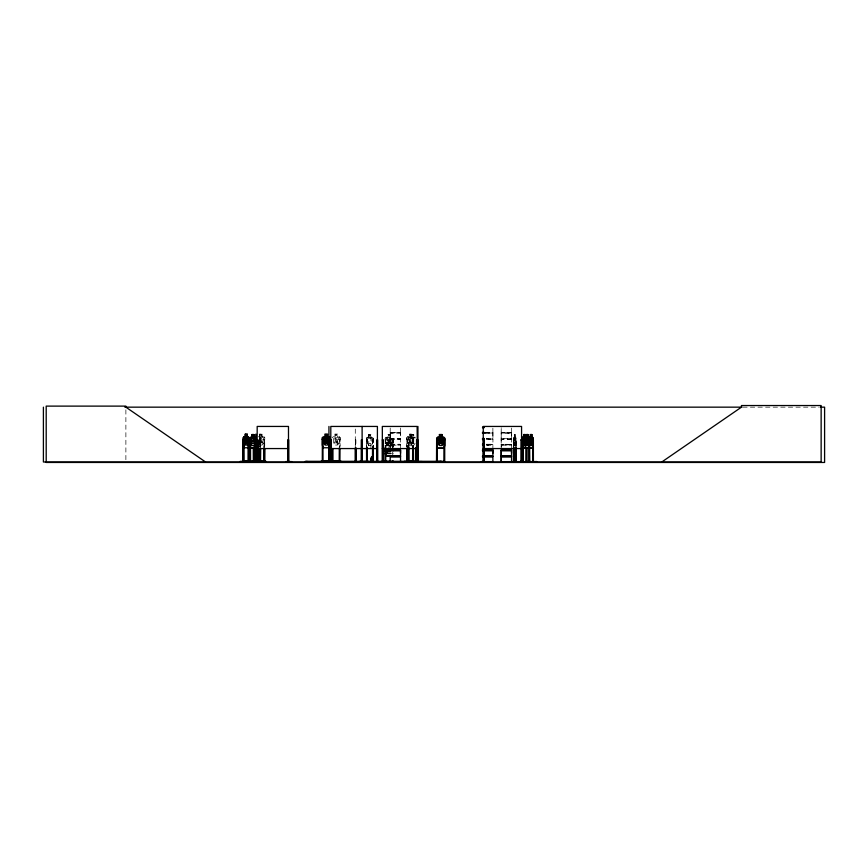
<?xml version="1.0" encoding="UTF-8"?>
<svg xmlns="http://www.w3.org/2000/svg" width="868" height="868" viewBox="0 0 868 868"><rect width="100%" height="100%" fill="white"/><g stroke="black" fill="none" stroke-linecap="round" stroke-linejoin="round"><path stroke-width="0.65" stroke-dasharray="4.34 3.25" d="M390.199 435.91L390.199 438.481L390.177 433.219L400.658 432.861L390.188 432.351L390.177 433.186M400.528 435.91L400.528 433.284L400.615 439.121L390.101 439.121L390.199 447.443M492.872 435.91L492.894 432.503M511.534 435.91L511.545 432.405L501.205 432.351L501.205 428.673M390.199 432.373L390.199 427.75M400.528 449.743L400.593 439.143M492.872 449.743L492.959 438.774L486.351 438.807M511.534 449.743L511.545 438.514L501.205 438.449L501.205 433.371L511.545 433.371L511.545 438.481M515.755 448.138L515.668 437.342M390.155 444.6L400.615 444.568M486.373 444.383L493.002 444.731L486.373 444.85M511.664 444.514L501.172 444.839L511.556 444.373L501.216 444.242M390.09 439.099L390.199 438.514L400.539 438.514M412.539 447.682L413.287 445.067M513.498 446.38L513.422 438.221L514.366 437.255M372.405 448.138L373.153 445.523M372.708 447.324L373.197 445.631M511.61 432.676L501.129 432.698L501.216 427.75M511.61 438.774L501.129 438.807L501.151 433.067L511.643 432.991M260.053 446.803L260.584 445.045M260.107 446.868L260.704 437.754L259.814 436.788M263.818 447.682L264.707 445.045M264.176 446.868L264.794 445.067M339.149 447.682L340.126 445.067L340.104 437.754L339.214 436.788L333.117 436.788L332.314 437.765M389.048 440.911L389.005 440.564M392.271 448.138L393.182 445.512M392.651 447.324L393.269 445.523M392.336 453.53L393.269 450.817M392.271 455.884L393.182 453.259M501.14 438.774L501.216 447.443M400.615 433.024L390.112 433.013M492.97 433.024L485.082 433.013M492.97 439.121L486.351 439.121M511.632 439.121L501.151 439.175M389.211 442.127C388.289 441.096 394.571 449.353 389.743 441.367C393.443 437.57 390.155 436.843 389.2 440.836M259.196 442.864L260.302 440.89L259.239 439.002M389.743 446.673C393.302 443.537 390.253 441.866 389.157 446.033C388.05 441.91 385.153 443.526 388.625 446.651M394.56 445.143L396.166 445.143M486.905 445.143L488.51 445.143M505.577 445.143L507.183 445.143M415.045 443.331L413.678 445.512L411.139 445.512L409.783 443.331L409.783 438.253L411.139 437.342M406.777 447.226L406.756 437.765L407.504 436.788M366.524 438.221L367.24 437.255L368.813 437.255M367.294 437.255L366.611 438.264L366.535 446.38M385.11 438.221L385.967 437.255L387.822 437.255M385.11 443.526L385.978 442.55L387.833 442.55M385.197 443.559L386.01 442.647L392.271 442.647M385.11 445.968L385.978 445.002L392.314 445.002L393.269 445.957M385.197 446.011L386.01 445.089M368.813 437.342L367.706 438.253L367.706 443.331L368.813 445.512L370.875 445.512L371.981 443.331L371.981 438.253L370.875 437.342L372.426 437.255L373.197 438.318L372.35 437.342M387.92 442.647L386.553 443.548L386.553 448.626M386.564 446L387.92 445.089M259.369 444.166L260.867 441.486C261.778 445.816 265.011 444.21 261.387 440.911C264.946 437.754 261.669 436.137 260.823 440.271L259.272 437.732M492.916 444.6L486.373 444.644M389.146 441.986C388.875 445.338 384.361 446 388.614 441.356C385.012 438.231 388.224 436.604 389.157 440.738M742.802 407.157L819.24 407.157M485.125 432.351L492.883 432.351L492.883 427.447M390.112 432.698L400.539 432.503M485.082 432.698L492.948 432.676M485.125 433.371L492.883 433.371L492.948 438.774M259.554 436.788L259.586 434.065L262.19 434.065L262.169 436.788L263.405 437.787L263.405 442.864L262.103 445.045L259.673 445.045M337.522 434.065L334.896 434.065L334.983 436.886L333.703 437.787L333.703 442.864L335.005 445.045L337.435 445.045L338.737 442.864L338.737 437.787L337.435 436.886L337.5 434.065M411.052 434.532L413.776 434.532L413.732 448.224M514.279 434.532L515.212 434.532L515.18 437.342M368.813 434.618L370.929 434.618M387.92 434.618L390.459 434.618L390.459 437.342L391.815 438.253L391.815 443.331L390.459 445.512L387.92 445.512L386.553 443.331L386.553 438.253L387.92 437.342L387.822 434.532L390.546 434.532L390.546 437.255L392.314 437.255L393.269 438.21L393.269 447.172M411.139 434.618L413.678 434.618M514.301 434.618L515.18 434.618M514.952 435.074L514.952 435.986M258.263 436.788L263.872 436.788M407.45 436.788L412.571 436.788L413.342 437.754L413.439 447.226M411.139 437.255L409.197 437.255L408.329 438.221L408.275 446.38M413.732 437.244L415.577 437.244M515.125 437.255L515.766 437.255M367.272 437.342L372.405 437.244M386.01 437.342L392.271 437.342M409.24 437.342L415.577 437.363M513.715 437.342L515.755 437.342M264.794 437.754L263.85 436.788L264.794 437.754L264.686 447.226M340.104 437.754L339.182 436.788M406.756 437.765L406.94 447.226M411.041 437.787L409.002 437.787L409.034 446.38M412.517 436.788L413.342 437.754M513.422 438.221L513.78 448.224M515.972 438.21L516.037 446.38M368.813 438.253L370.907 438.351M411.139 438.253L413.678 438.253M486.373 438.449L492.883 438.449M390.112 438.807L400.615 438.796M259.782 439.414L260.584 439.414M263.97 439.414L263.97 447.226L263.883 439.414L264.686 439.414M339.214 439.414L340.017 439.414M390.188 439.479L400.539 439.479M406.777 439.414L407.548 439.414L407.548 447.226M413.439 439.414L412.669 439.414L412.669 447.226M486.373 439.479L492.883 439.479M511.545 439.479L501.205 439.447L501.205 447.291M387.822 439.826L390.546 439.826L390.546 445.002M355.283 439.881L355.902 439.881L355.902 446.532M366.535 439.881L367.305 439.881L367.305 446.38M373.316 439.881L372.535 439.881L372.535 446.38M385.056 439.881L385.804 439.881L385.804 446.38M387.92 439.924L390.459 439.924M393.182 439.881L392.434 439.881L392.434 446.38M408.275 439.881L409.034 439.881M387.833 442.279L390.546 442.279M390.546 442.55L392.314 442.55L393.269 443.515M259.673 442.864L262.103 442.864L262.103 437.787L259.673 437.787L259.782 447.226M409.002 442.864L411.041 442.864M368.813 443.331L370.875 443.331M387.92 443.331L390.459 443.331M411.139 443.331L413.678 443.331M387.92 443.548L390.459 443.548M390.199 444.242L400.528 444.242M486.373 444.242L492.872 444.242M511.61 444.633L501.107 444.785M406.81 445.056L407.483 447.769M390.199 445.143L400.528 445.143M486.373 445.143L492.872 445.143M501.216 445.143L511.534 445.143M366.535 445.523L367.045 447.324M387.92 446L390.459 446M413.678 437.342L415.045 438.253M390.459 442.647L391.815 443.548L391.815 447.356M390.459 445.089L391.826 446M259.391 437.754L259.423 442.864M411.041 436.886L412.126 437.787L412.126 442.864L411.041 445.045L409.002 445.045L407.917 442.864L407.917 437.787L409.002 436.886L408.991 434.065M392.271 445.089L393.182 446M515.679 437.255L516.037 438.253M408.969 447.259L408.427 445.512L409.175 448.224M385.11 445.523L385.663 447.324M366.524 445.523L367.197 448.224M406.886 445.045L407.537 447.682M513.878 443.331L514.301 445.512L515.104 445.512L515.125 434.532M511.534 432.351L511.545 427.447M400.528 432.351L400.539 427.447M516.308 446.38L516.308 439.881L515.798 446.38M514.366 434.532L514.008 446.38M513.737 439.881L513.769 446.38M413.287 437.754L413.266 447.226M412.842 439.414L412.842 447.226M411.161 436.788L411.161 434.065L408.936 434.065L408.936 436.788M411.106 434.065L411.139 446.977M407.374 439.414L407.374 447.226M393.182 438.253L393.182 447.183M390.459 448.626L390.459 438.253L387.92 438.253L387.92 448.626M385.197 438.264L385.197 447.183M373.175 438.199L373.316 446.38M373.153 438.21L373.153 446.38M372.708 439.881L372.708 446.38M370.896 448.224L370.951 434.532L368.737 434.532L368.813 446.977M368.867 434.618L368.867 437.342M367.142 439.881L367.142 446.38M366.697 439.881L366.697 446.38M355.652 439.881L355.652 446.532M355.533 439.881L355.533 446.532M355.283 429.042L355.283 447.259M340.017 437.787L340.017 447.226M339.301 439.414L339.214 447.226M264.599 439.414L264.599 447.226M262.082 434.163L262.103 436.886M260.66 437.754L260.584 447.226M260.443 439.414L260.443 447.226M259.923 439.414L259.923 447.226M259.641 434.163L259.673 436.886M125.882 409.826L125.882 460.658M515.559 444.492L514.822 441.953C514.312 450.351 512.782 436.485 515.104 438.253L515.104 443.331L514.301 443.331L514.301 438.188L514.811 440.738L515.484 438.199L515.559 444.492M411.996 444.036L411.258 444.047L410.108 441.486C409.273 445.805 406.669 444.188 409.642 440.89L408.275 437.787L410.065 440.271C410.781 436.116 413.515 437.808 410.542 440.911L411.996 444.036M338.466 444.036L337.63 444.112L336.198 441.486C335.211 445.783 332.064 444.232 335.645 440.89C332.194 437.776 335.265 436.137 336.155 440.271C337.001 436.137 340.278 437.754 336.719 440.911L338.466 444.036M261.669 434.618L260.107 434.618L260.107 435.519L261.669 435.519L261.669 434.618M337.001 434.618L335.439 434.618L335.439 435.519L337.001 435.519L337.001 434.618M410.673 434.618L409.37 434.618L409.37 435.519L410.673 435.519L410.673 434.618M370.506 435.074L369.182 435.074L369.182 435.986L370.506 435.986L370.506 435.074M390.003 435.074L388.376 435.074L388.376 435.986L390.003 435.986L390.003 435.074M413.233 435.074L411.595 435.074L411.595 435.986L413.233 435.986L413.233 435.074M337.435 437.787L335.005 437.787L335.005 442.864L337.435 442.864L337.435 437.787M390.003 440.38L388.376 440.38L388.376 441.28L390.003 441.28L390.003 440.38M390.003 442.821L388.376 442.821L388.376 443.732L390.003 443.732L390.003 442.821"/><path stroke-width="1.3" d="M400.528 453.313L400.528 450.763L387.92 450.807L386.553 448.626M492.872 453.313L492.872 450.763L482.532 450.763M501.216 455.852L501.216 450.763M511.534 453.313L511.534 450.763L501.205 450.763L501.205 455.852L511.545 455.852L511.545 450.763M333.572 461.57L324.892 461.982L333.605 461.993M422.228 461.581L403.956 461.483M371.645 461.928L371.851 456.687L372.046 459.302M371.602 459.302L371.819 456.687M390.09 461.863L400.549 461.776L400.528 456.872L390.188 456.872L390.188 461.776M501.172 461.982L501.205 456.872L511.545 456.872L511.545 461.776M509.646 461.928L536.901 461.581L501.216 461.635L501.216 456.872M384.817 461.928L370.961 461.928L371.743 456.687L370.766 461.928M527.874 437.255L528.84 437.255L529.274 438.253L528.775 448.224L522.818 448.224L522.471 445.523M532.616 448.224L533.169 445.523M351.735 461.581L358.972 461.993L351.735 461.884M526.073 461.928L526.876 461.19M370.506 461.928L371.678 456.687L373.349 461.928L373.381 461.19M371.667 456.687L370.386 461.537M248.997 461.537L249.062 437.754L248.357 436.886L249.127 437.754L248.4 447.769L243.886 447.769M255.724 445.512L255.083 448.138L250.657 448.138M255.127 448.224L255.984 437.787M255.018 437.884L255.767 437.808L257.015 440.271M525.693 438.524L524.847 441.367L525.433 443.342M260.107 461.57L246.838 461.581L260.107 461.884L260.02 460.734M385.056 447.682L384.969 461.993L370.961 461.928M404.206 461.483L409.284 461.537M482.532 456.872L492.883 456.872L492.883 461.776L481.056 461.939L485.353 461.993M525.509 438.188L524.554 440.738C521.787 436.04 525.455 439.978 525.672 437.255M255.528 461.114L257.98 461.071L257.991 461.993L257.926 439.881L257.004 440.033M257.926 461.114L257.112 461.19M323.297 461.461L320.976 461.537M330.86 461.114L331.023 461.993M501.096 461.863L536.901 461.928M384.915 461.581L351.768 461.993M386.889 449.624L387.725 449.874L388.723 448.105M525.585 437.255L525.65 448.224M522.46 461.993L522.395 438.221L522.84 437.255L523.849 437.255L523.773 434.532L525.227 434.532M522.471 438.221L522.916 437.255M529.48 437.255L528.959 438.221M257.058 441.486L255.691 444.166M255.528 442.864L256.548 440.89L255.572 439.002M243.192 461.537L243.29 437.765L243.962 436.788L243.42 437.798M249.995 461.993L250.006 438.221L250.689 437.255L252.002 437.255M253.543 437.798L254.302 436.886M322.343 437.765L323.2 436.788L329.265 436.788L330.187 437.754L330.187 445.067L329.265 447.769L323.146 447.769L322.343 445.056L322.375 437.765L322.288 461.537M436.506 461.993L436.647 438.221L437.515 437.255L439.371 437.255M254.791 437.787L255.984 436.886L255.908 434.065M661.785 461.993L741.467 407.157L741.467 405.54L821.139 405.54L821.139 461.993L43.4 461.993L43.4 407.157M239.861 461.483L266.357 461.494M320.574 461.483L341.688 461.494M482.51 444.383L484.062 444.59M124.862 407.157L741.88 407.157M820.531 407.157L824.6 407.157L824.6 462.46L46.199 462.46L46.199 406.115L125.882 406.115L125.882 407.157L205.553 461.993M482.521 427.24L484.062 427.23M482.521 427.447L484.04 427.425M482.543 427.75L484.073 427.75M482.532 432.351L484.062 432.351M482.467 432.698L483.997 432.698M482.467 433.013L483.997 433.013M482.532 433.371L484.062 433.371M527.961 434.532L526.518 434.532L526.518 437.255M252.002 434.618L253.857 434.618M439.458 434.618L441.996 434.618L441.996 437.342L443.364 438.253L443.364 443.331L441.996 445.512L439.458 445.512L438.101 443.331L438.101 438.253L439.458 437.342L439.371 434.532L442.094 434.532L442.094 437.255L443.852 437.255L444.807 438.21L444.807 445.523L443.874 448.224L437.483 448.224L436.647 445.523L436.734 438.264M523.816 434.618L525.183 434.618M526.561 434.618L527.907 434.618M530.381 434.618L531.748 434.618M243.897 436.788L248.443 436.788M254.226 436.788L255.984 436.886M253.857 437.255L255.17 437.255L255.843 438.21L255.669 461.993M525.151 437.255L526.594 437.255M529.404 437.255L530.413 437.255M531.715 437.255L533.169 438.21L533.169 461.993M250.657 437.342L255.138 437.342L255.724 438.253M437.548 437.342L443.808 437.342L444.72 438.253L444.72 461.993M522.851 437.342L528.818 437.342L529.317 438.21L529.393 461.993M529.415 437.342L532.659 437.342M243.29 437.765L243.951 447.769M329.211 436.886L330.187 437.754M250.006 438.221L250.689 448.224L255.203 448.224M533.093 438.21L532.605 437.255M482.532 438.449L484.062 438.449M482.467 438.807L483.997 438.807M482.467 439.121L483.997 439.121M248.997 439.414L248.27 439.414L248.291 461.537M322.212 439.414L323.015 439.414M330.079 439.414L329.276 439.414L329.287 461.993M482.532 439.479L484.062 439.479M254.975 439.881L255.702 439.881M362.108 439.881L361.37 439.881L361.316 461.993M382.321 439.881L383.092 439.881L382.983 461.993M417.931 439.881L418.224 461.993M436.593 439.881L437.342 439.881L437.255 461.993M444.72 439.881L443.971 439.881L443.884 461.993M483.259 439.881L484.051 439.881L484.116 461.993M520.919 439.881L521.711 439.881L521.69 461.993M522.449 439.881L523.078 439.881M250.071 440.792L255.865 440.792M525.107 443.331L523.816 443.331L523.491 438.199L524.283 441.356L523.382 444.6L524.576 441.953L525.563 444.655M484.073 444.242L482.543 444.242L484.04 444.383M482.521 444.85L484.04 444.85M482.543 445.143L484.073 445.143M250.071 445.523L250.602 448.224M254.205 447.769L257.622 447.769M437.548 448.138L443.808 448.138M522.851 448.138L528.818 448.138M529.415 448.138L532.659 448.138M529.382 448.224L532.692 448.224M257.188 448.561L288.48 448.561M330.816 448.561L377.406 448.561M382.321 448.561L417.139 448.561M483.259 448.561L521.57 448.561M390.188 449.743L400.539 449.743M482.532 449.743L492.883 449.743M501.205 449.743L511.545 449.743M390.112 450.101L400.604 450.101M482.467 450.101L492.959 450.101M501.129 450.101L511.621 450.101M390.112 450.416L400.604 450.416M482.467 450.416L492.959 450.416M501.129 450.416L511.621 450.416M390.459 453.259L387.92 453.259L386.564 451.078L386.564 448.539M391.056 453.53L385.945 453.53L385.11 450.817M482.532 455.852L492.883 455.852L492.883 450.763M391.067 455.982L385.945 455.982L385.11 453.27M390.112 456.199L400.604 456.199M482.467 456.199L492.959 456.199M501.129 456.199L511.621 456.199M390.112 456.514L400.604 456.514M482.467 456.514L492.959 456.514M501.129 456.514L511.621 456.514M242.975 460.734L243.854 460.734M249.062 460.734L248.194 460.734L248.205 461.537M254.161 460.734L253.206 460.734L253.206 461.537M256.744 460.734L257.709 460.734M259.706 460.734L260.66 460.734M263.796 460.734L264.762 460.734M329.189 460.734L330.155 460.734L330.155 461.537L330.079 437.787M406.691 460.734L407.624 460.734M412.593 460.734L413.515 460.734L413.515 461.537M243.637 460.962L248.411 460.962M254.02 460.962L263.883 460.962M323.015 460.962L329.276 460.962M332.954 460.962L339.214 460.962M407.439 460.962L412.777 460.962M266.031 461.483L263.525 461.537M410.933 461.537L415.978 461.461M249.713 461.19L250.592 461.19L250.581 461.993M254.899 461.19L255.767 461.19M287.872 461.19L288.751 461.19L288.74 461.993M443.884 461.19L444.926 461.939M483.183 461.19L484.127 461.19M513.433 461.19L514.062 461.993L514.008 447.682M515.744 461.19L516.373 461.19M521.787 461.19L520.854 461.19L520.854 461.993M522.384 461.19L523.144 461.19L523.144 461.993L523.078 447.682M528.948 461.19L529.708 461.19M532.67 461.19L533.44 461.19L533.397 461.993L533.375 439.881L532.746 439.881L532.67 461.993M285.756 461.548L291.594 461.581M385.891 461.418L392.347 461.418M437.429 461.418L443.884 461.418M390.199 461.635L400.528 461.635M481.111 461.581L492.872 461.635M390.925 449.95L389.678 448.105M416.89 461.939L416.814 461.19M393.378 461.939L393.269 461.19M340.104 461.537L340.104 460.734L339.138 460.734L339.301 461.516M338.932 461.461L341.254 461.537M328.972 461.114L333.312 461.071L333.301 461.982L333.041 460.734L332.075 460.734L332.075 461.537M258.664 461.928L258.631 461.071L262.548 461.537M529.751 461.928L529.643 446.38M247.076 434.163L247.076 436.886L248.096 437.787L248.096 442.864L247.141 445.045L245.34 445.045L244.375 442.864L244.375 437.787L245.34 436.886L245.34 434.163M531.672 437.342L532.355 438.253L532.355 443.331L531.672 445.512L530.381 445.512L529.697 443.331L530.337 434.532L531.791 434.532L531.791 437.255M525.791 438.253L525.151 434.532M526.442 438.264L526.887 441.356L525.997 444.6L527.18 441.953L528.286 444.644L527.451 441.367L528.308 438.242L526.637 438.253L526.637 443.331L527.907 443.331L527.907 438.221L527.147 440.738L526.041 437.255M385.197 450.807L386.01 453.443M372.122 456.687L373.283 461.928L373.316 447.682M372.535 447.682L372.47 461.993L371.981 456.687L373.023 461.928L373.153 447.682M529.003 445.512L529.469 448.224M522.525 445.512L522.937 448.138M525.205 445.512L525.574 448.224M372.046 456.687L372.448 459.302M532.995 439.881L532.952 461.993M531.715 434.532L531.748 437.342M529.437 461.19L529.437 461.993M529.22 461.19L529.22 461.993M529.013 442.474L528.97 461.993M527.874 434.532L527.831 437.342L528.59 438.253L527.907 445.512L526.637 445.512L525.965 443.331L526.594 434.532M526.811 447.682L526.8 461.993M526.561 447.682L526.561 461.993M526.431 447.682L526.388 461.993M526.182 447.682L526.182 461.993M525.281 438.264L525.281 445.512L523.816 445.512L523.133 438.253L523.849 434.532M522.829 439.881L522.872 461.993M522.699 439.881L522.71 461.993M521.57 461.993L521.57 426.438L483.259 426.438L483.281 461.993M521.451 461.19L521.451 461.993M521.169 461.19L521.191 461.993M521.071 439.881L520.995 461.993M516.308 447.682L516.308 461.993M516.069 447.682L516.048 461.993M515.972 461.19L515.928 461.993M515.798 447.682L515.776 461.993M513.737 447.682L513.758 461.993M513.628 461.19L513.661 461.993M513.498 447.682L513.476 461.993M483.899 439.881L483.975 461.993M483.78 461.19L483.801 461.993M483.498 461.19L483.519 461.993M483.4 439.881L483.302 461.993M441.899 461.993L441.899 461.309L305.286 461.309L305.286 461.993M440.282 461.309L440.282 461.993M437.429 461.19L437.429 461.993M436.68 461.19L436.68 461.993M418.463 461.309L418.463 461.993M418.159 461.309L418.159 461.993M417.942 426.438L417.931 461.993M417.02 461.19L417.041 461.993M416.716 439.881L416.542 461.928L416.542 439.881L417.313 439.881L417.378 461.993L417.139 426.438L382.321 426.438L382.365 461.993M416.314 461.19L416.314 461.993M415.739 461.19L415.739 461.993M415.653 447.682L415.566 461.993M413.439 448.528L413.428 461.537M413.266 448.528L413.266 461.537M412.962 460.734L412.962 461.537L412.842 448.528M412.669 448.528L412.604 461.537M409.034 447.682L409.11 461.993M408.947 461.19L408.947 461.993M408.286 447.682L408.361 461.993M408.199 461.19L408.166 461.993M407.548 448.528L407.613 461.537M407.374 448.528L407.439 461.537M407.276 460.734L407.255 461.537M407.07 460.734L407.038 461.537M406.94 448.528L406.875 461.537M406.777 448.528L406.701 461.537M400.539 450.763L400.528 455.852L386.01 455.884L385.197 448.387M393.096 461.19L393.096 461.993M392.52 461.19L392.347 461.993M390.459 448.539L390.459 451.078L387.92 451.078L387.92 448.539M385.891 461.19L385.891 461.993M385.804 447.682L385.717 461.993M385.142 461.19L385.142 461.993M383.656 461.309L383.656 461.993M383.157 461.19L383.157 461.993M382.907 439.881L382.788 461.993M382.614 461.19L382.593 461.993M382.495 439.881L382.495 461.993M377.699 461.19L377.699 461.993L377.656 439.881L377.037 439.881L377.146 461.993M377.406 461.993L377.406 426.438L330.816 426.438L330.762 461.993M377.287 439.881L377.244 461.993M372.828 461.19L372.828 461.993M372.708 447.682L372.632 461.993M367.305 447.682L367.207 461.993M367.142 447.682L367.045 461.993L367.023 461.19M366.697 447.682L366.817 461.993M366.535 447.682L366.578 461.993M366.459 461.19L366.459 461.993M362.162 461.19L362.162 461.993L362.108 426.438M361.902 439.881L361.967 461.993M361.674 461.19L361.782 461.993M361.576 439.881L361.522 461.993M355.902 447.866L355.945 461.993M355.652 447.866L355.696 461.993M355.533 447.866L355.533 461.993M355.283 447.866L355.294 461.993M355.24 461.19L355.251 461.993M340.017 448.528L339.93 461.537L339.822 460.734M339.399 460.734L339.41 461.537M339.301 448.528L339.214 461.537M332.954 448.528L332.954 461.537L332.78 460.734M332.346 460.734L332.336 461.537L332.162 448.528M331.413 461.19L331.413 461.993M331.348 461.993L331.348 439.881L330.621 439.881L330.643 461.993M331.142 439.881L331.207 461.993M329.894 460.734L329.883 461.537M329.449 460.734L329.471 461.537M329.189 439.881L329.178 461.993M328.939 426.438L328.939 461.993L328.809 461.19M322.929 439.414L323.015 461.537L323.102 460.734L322.136 460.734L322.136 461.537M322.842 460.734L322.82 461.537M322.408 460.734L322.397 461.537M306.903 461.309L306.903 461.993M288.675 461.993L288.675 439.881L287.948 439.881L287.883 461.993M288.534 461.993L288.48 426.438L257.188 426.438L257.134 461.993M288.35 461.19L288.241 461.993M288.143 439.881L288.089 461.993M264.686 448.528L264.686 461.537M264.599 448.528L264.501 461.537L264.49 460.734M264.078 461.537L263.97 448.528L263.796 461.537M260.584 448.528L260.541 461.537M260.443 448.528L260.346 461.537M260.324 460.734L260.324 461.537M259.923 448.528L259.847 461.537M259.782 448.528L259.706 461.537M257.72 439.881L257.785 461.993M257.536 448.528L257.514 461.993M257.395 439.881L257.395 461.993M257.004 461.537L256.906 447.226L256.82 461.537M256.385 434.618L256.385 435.519M255.496 445.078L255.496 461.993M255.409 461.993L255.225 461.071L240.154 461.537M255.181 439.881L255.116 461.993M254.975 445.078L254.91 461.993M254.085 447.226L254.161 461.537M253.944 447.226L253.847 461.537M253.792 434.618L253.792 437.342M253.543 460.734L253.521 461.537M253.282 447.226L253.347 461.537M252.067 434.618L252.067 437.342L251.102 438.253L251.102 443.331L252.067 445.512L253.857 445.512L254.823 443.331L253.923 434.532L251.937 434.532L252.002 437.342M250.526 461.993L250.526 439.881L249.789 439.881L249.789 461.993M250.32 439.881L250.375 461.993M250.093 461.19L250.114 461.993M248.791 439.414L248.856 461.537M248.671 460.734L248.595 461.537M248.465 439.414L248.411 461.537M247.141 436.886L247.206 434.065L245.21 434.065L245.275 436.886M243.843 461.537L243.789 439.414L243.051 439.414L243.083 461.537M243.582 439.414L243.637 461.537M243.463 460.734L243.344 461.537M532.334 444.492L531.14 441.953L529.947 444.6L530.847 441.356L530.055 438.199L531.118 440.738L532.279 438.242L531.411 441.367L532.334 444.492M247.836 444.036L247.185 444.047L246.165 441.486L245.112 444.112L244.472 444.036L245.752 440.89L244.548 437.787L246.132 440.271L247.771 437.776L246.545 440.911L247.836 444.036M328.527 444.036L327.692 444.112L326.26 441.486C325.272 445.783 322.126 444.232 325.695 440.89C322.245 437.776 325.326 436.137 326.216 440.271C327.062 436.137 330.339 437.754 326.78 440.911L328.527 444.036M443.114 444.492L442.181 444.503L440.738 441.953C439.707 446.065 436.354 445.251 440.163 441.356C436.55 438.231 439.772 436.604 440.694 440.738C441.725 436.821 444.969 437.646 441.28 441.367L443.114 444.492M368.911 461.548L359.113 461.537L368.933 461.537M328.798 442.864L327.496 445.045L325.066 445.045L323.764 442.864L323.764 437.787L325.066 436.886L324.947 434.065L327.583 434.065L327.475 436.886L328.798 437.787L328.798 442.864M246.816 434.618L245.666 434.618L245.666 435.519L246.816 435.519L246.816 434.618M327.062 434.618L325.5 434.618L325.5 435.519L327.062 435.519L327.062 434.618M253.543 435.074L252.382 435.074L252.382 435.986L253.543 435.986L253.543 435.074M441.541 435.074L439.913 435.074L439.913 435.986L441.541 435.986L441.541 435.074M524.869 435.074L524.044 435.074L524.044 435.986L524.869 435.986L524.869 435.074M527.679 435.074L526.865 435.074L526.865 435.986L527.679 435.986L527.679 435.074M531.433 435.074L530.608 435.074L530.608 435.986L531.433 435.986L531.433 435.074M247.141 437.787L245.34 437.787L245.34 442.864L247.141 442.864L247.141 437.787M327.496 437.787L325.066 437.787L325.066 442.864L327.496 442.864L327.496 437.787M253.857 438.253L252.067 438.253L252.067 443.331L253.857 443.331L253.857 438.253M441.996 438.253L439.458 438.253L439.458 443.331L441.996 443.331L441.996 438.253M531.672 438.253L530.381 438.253L530.381 443.331L531.672 443.331L531.672 438.253"/></g></svg>
